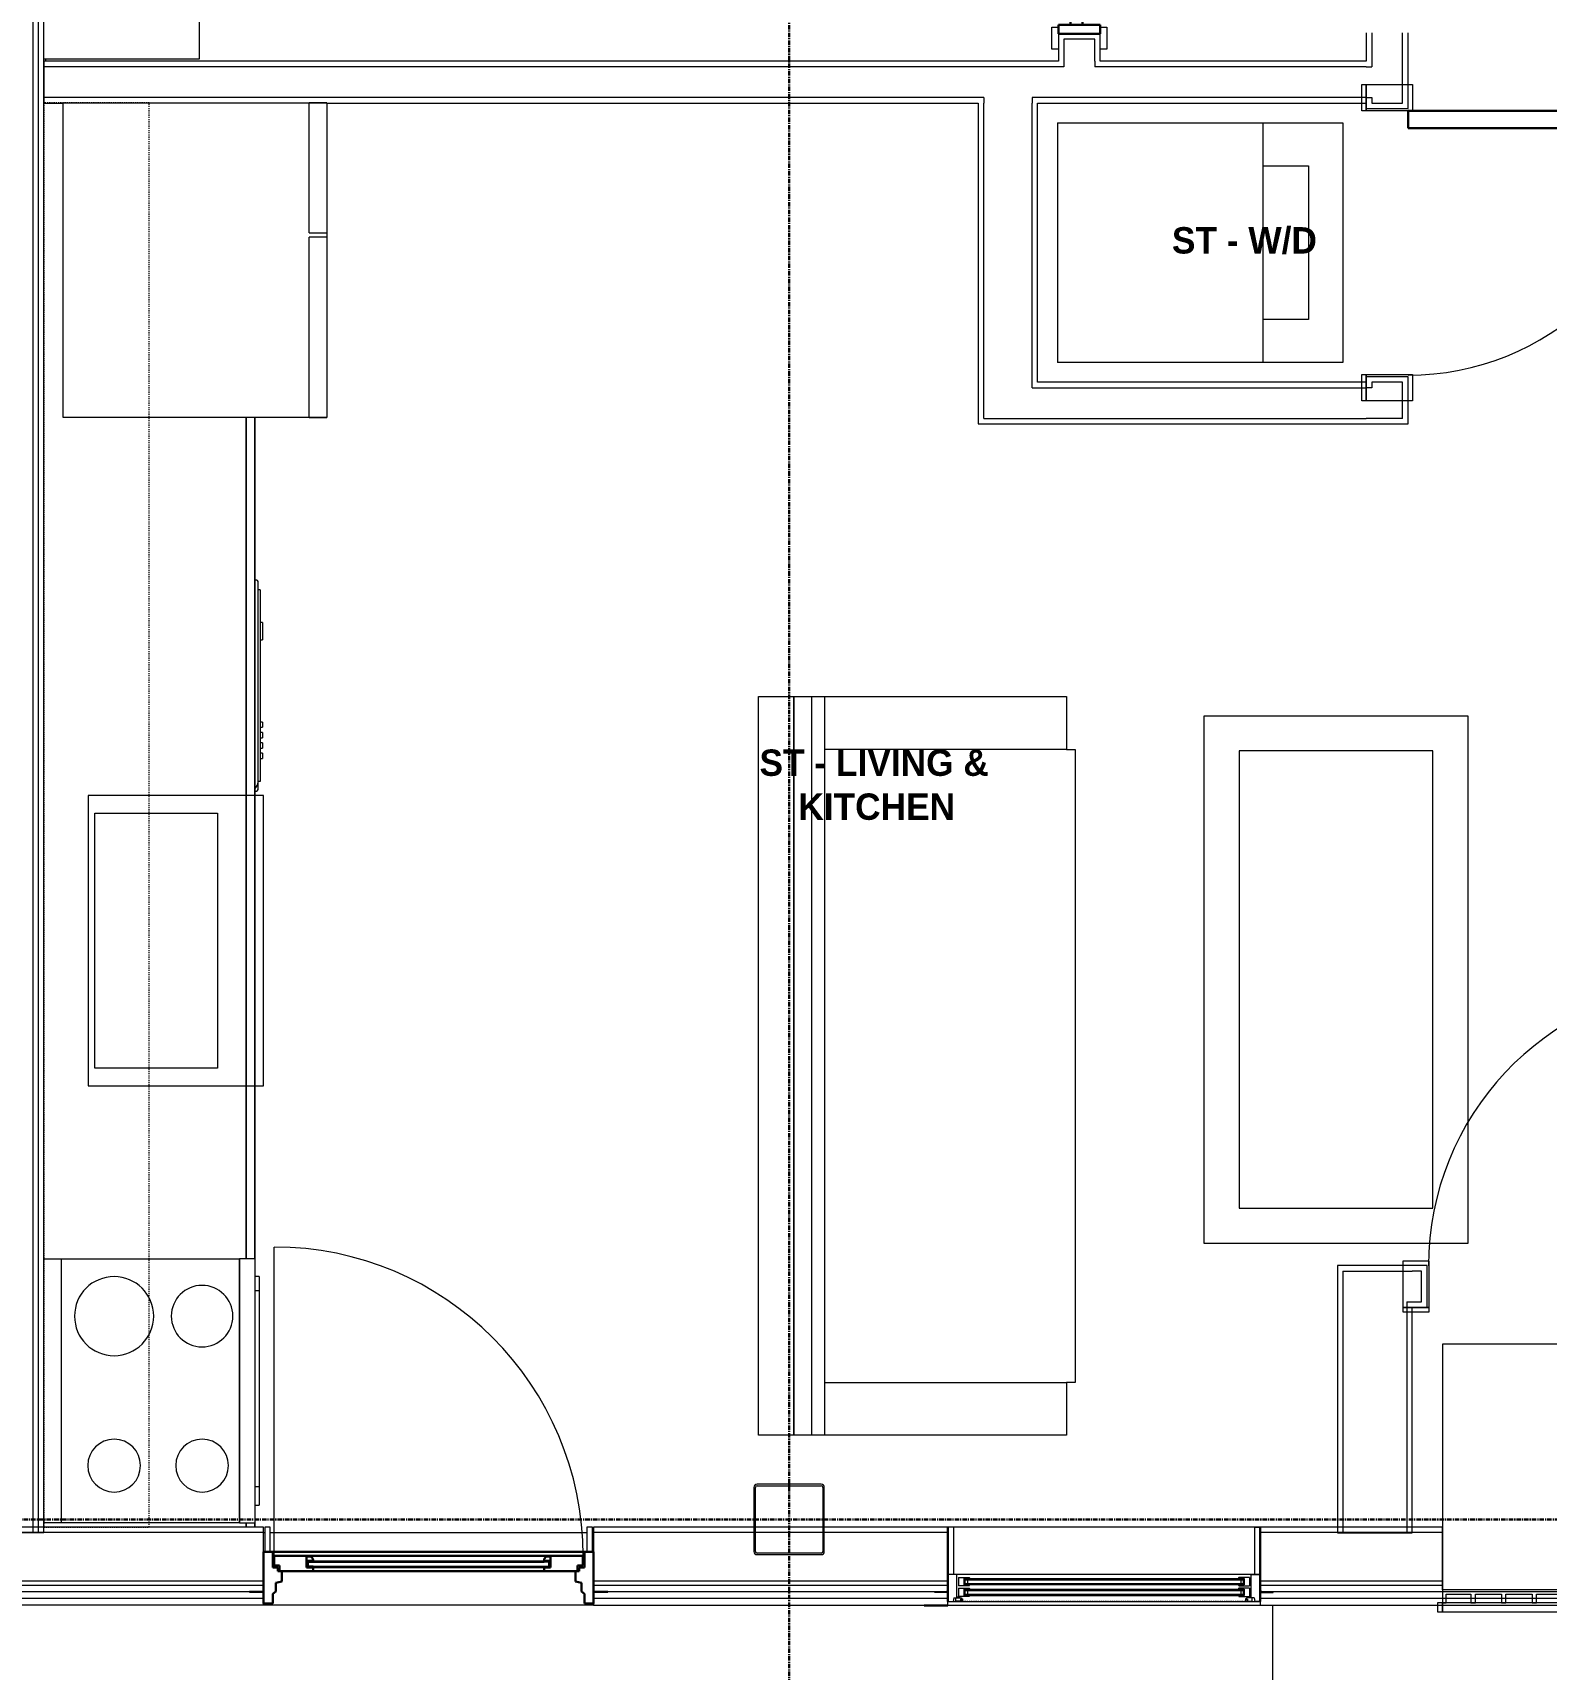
# Model space of a CAD drawing. Header units: inches. Extents: x -4093 to -1777, y 9773 to 12264.
# Drawn here: x -2913.3 to -2741.2, y 11268.8 to 11454.9 of the extents above; entities that cross this region are included whole.
import ezdxf

# ---------------------------------------------------------------- set-up
doc = ezdxf.new("R2010")
doc.units = ezdxf.units.IN
doc.header["$MEASUREMENT"] = 0
doc.linetypes.add('Dash', pattern=[0.25, 0.125, -0.125])
doc.linetypes.add('Grid Line 1_2_', pattern=[0.875, 0.5, -0.125, 0.125, -0.125])
for name, color, linetype, lineweight in [('0-1', 7, 'Continuous', 5), ('0-2', 7, 'Continuous', 9), ('A-AREA-IDEN', 2, 'Continuous', 9), ('A-DETL-GENF', 92, 'Continuous', 18), ('A-DETL-GENF-HDLN', 1, 'Dash', 9), ('A-DOOR-1', 7, 'Continuous', 9), ('A-DOOR-2', 10, 'Continuous', 30), ('A-DOOR-4', 31, 'Continuous', 9), ('A-DOOR-5', 31, 'Continuous', 30), ('A-DOOR-FRAM', 31, 'Continuous', 30), ('A-DOOR-FRAM-1', 10, 'Continuous', 30), ('A-DOOR-FRAM-2', 31, 'Continuous', 9), ('A-DOOR-GLAZ', 31, 'Continuous', 9), ('A-FLOR-1', 7, 'Continuous', 9), ('A-FLOR-2', 192, 'Continuous', 9), ('A-GENM', 5, 'Continuous', 9), ('A-GLAZ', 151, 'Continuous', 18), ('A-GLAZ-1', 151, 'Continuous', 9), ('A-GLAZ-2', 151, 'Continuous', 30), ('A-WALL', 113, 'Continuous', 18), ('A-WALL-1', 7, 'Continuous', 9), ('A-WALL-2', 250, 'Continuous', 18), ('A-WALL-3', 113, 'Continuous', 9), ('I-FURN', 30, 'Continuous', 9), ('I-FURN-1', 7, 'Continuous', 9), ('I-WALL-1', 7, 'Continuous', 9), ('P-SANR-FIXT-1', 7, 'Continuous', 9), ('Q-CASE-1', 7, 'Continuous', 9), ('Q-CASE-HDLN-1', 7, 'Dash', 9), ('Q-SPCQ-1', 7, 'Continuous', 9), ('S-COLS-1', 7, 'Continuous', 9), ('S-GRID-1', 1, 'Grid Line 1_2_', 30)]:
    doc.layers.add(name, color=color, linetype=linetype, lineweight=lineweight)
doc.styles.add('Century Gothic_B', font='GOTHICB.TTF', dxfattribs={"height": 3})

# ---------------------------------------------------------------- blocks, each defined once
blk = doc.blocks.new('Couch-Both_Arms-Generic - 1-1372852-BACKGROUND - 1ST FLOOR')
at = {"layer": 'I-FURN'}
for p, q in [((-42, 17.5), (-36, 17.5)), ((-42, -10), (-42, 17.5)), ((-36, 18.5), (36, 18.5)), ((-36, 17.5), (-36, 18.5)), ((-36, 17.5), (-36, -10)), ((36, 18.5), (36, 17.5)), ((36, 17.5), (42, 17.5)), ((36, -10), (36, 17.5)), ((42, 17.5), (42, -10)), ((-42, -10), (42, -10)), ((-42, -13.5), (-42, -10)), ((42, -10), (42, -13.5)), ((-42, -11.5), (42, -11.5)), ((-42, -13.5), (42, -13.5)), ((42, -13.5), (-42, -13.5))]:
    blk.add_line(p, q, dxfattribs=at)
at = {"layer": 'I-FURN-1'}
for p, q in [((-42, -17.5), (-42, -13.5)), ((42, -13.5), (42, -17.5)), ((42, -17.5), (-42, -17.5))]:
    blk.add_line(p, q, dxfattribs=at)
blk = doc.blocks.new('Table-Coffee - one-1372853-BACKGROUND - 1ST FLOOR')
at = {"layer": 'I-FURN-1'}
for p, q in [((-29.28, 11.25), (30.72, 11.25)), ((-29.28, -18.75), (-29.28, 11.25)), ((30.72, 11.25), (30.72, -18.75)), ((26.72, 7.25), (-25.28, 7.25)), ((-25.28, 7.25), (-25.28, -14.75)), ((26.72, -14.75), (26.72, 7.25)), ((-25.28, -14.75), (26.72, -14.75)), ((30.72, -18.75), (-29.28, -18.75))]:
    blk.add_line(p, q, dxfattribs=at)
blk = doc.blocks.new('SLIDING - FLUSH - SLIDING - FLUSH - 5-0 x 6-8-3203586-BACKGROUND - 1ST FLOOR')
at = {"layer": 'A-DOOR-1'}
for p, q in [((-32.75, 3.25), (-30.25, 3.25)), ((-32.75, 2.5), (-32.75, 3.25)), ((-30.25, 2.5), (-32.75, 2.5)), ((-30.25, 3.25), (-30.25, 2.5)), ((30.25, 3.25), (32.75, 3.25)), ((30.25, 2.5), (30.25, 3.25)), ((32.75, 2.5), (30.25, 2.5)), ((32.75, 3.25), (32.75, 2.5)), ((-32.75, -2.25), (-30.25, -2.25)), ((-32.75, -3), (-32.75, -2.25)), ((-30.25, -3), (-32.75, -3)), ((-30.25, -2.25), (-30.25, -3)), ((30.25, -2.25), (32.75, -2.25)), ((30.25, -3), (30.25, -2.25)), ((32.75, -3), (30.25, -3)), ((32.75, -2.25), (32.75, -3))]:
    blk.add_line(p, q, dxfattribs=at)
at = {"layer": 'A-DOOR-2'}
for p, q in [((-1, -0.88), (-1, 0.5)), ((-1, 0.5), (30, 0.5)), ((30, 0.5), (30, -0.88)), ((-30, -2.25), (-30, -0.88)), ((-30, -0.88), (1, -0.88)), ((30, -0.88), (-1, -0.88)), ((1, -0.88), (1, -2.25)), ((1, -2.25), (-30, -2.25))]:
    blk.add_line(p, q, dxfattribs=at)
at = {"layer": 'A-DOOR-FRAM-1'}
for p, q in [((-31, -2.25), (-31, 2.5)), ((-31, 2.5), (-30, 2.5)), ((-30, 2.5), (-30, -2.25)), ((30, 2.5), (31, 2.5)), ((30, -2.25), (30, 2.5)), ((31, 2.5), (31, -2.25)), ((-30, -2.25), (-31, -2.25)), ((31, -2.25), (30, -2.25))]:
    blk.add_line(p, q, dxfattribs=at)
blk = doc.blocks.new('SWING - SINGLE - FLUSH - SWING - FLUSH - 2-6 x 6-8 - PASSAGE-4346079-BACKGROUND - 1ST FLOOR')
at = {"layer": 'A-DOOR-1'}
for p, q in [((-18, 2.375), (-18, 2.875)), ((-18, 2.875), (-15, 2.875)), ((-18, 2.375), (-15, 2.375)), ((-18, -2.875), (-18, 2.375)), ((-15, 2.375), (-18, 2.375)), ((-15, 2.875), (-15, 2.375)), ((-15, 2.375), (-15, -2.875)), ((15, 2.375), (15, 2.875)), ((15, 2.875), (18, 2.875)), ((15, 2.375), (18, 2.375)), ((15, -2.875), (15, 2.375)), ((18, 2.375), (15, 2.375)), ((18, 2.875), (18, 2.375)), ((18, 2.375), (18, -2.875)), ((-15, -2.875), (-18, -2.875)), ((18, -2.875), (15, -2.875))]:
    blk.add_line(p, q, dxfattribs=at)
blk.add_arc((15, -2.375), 30.067, 180, 266.18593, dxfattribs=at)
at = {"layer": 'A-DOOR-2'}
for p, q in [((13, -2.375), (13, -32.375)), ((15, -2.375), (13, -2.375)), ((15, -2.375), (15, -32.375)), ((15, -32.375), (13, -32.375))]:
    blk.add_line(p, q, dxfattribs=at)
blk = doc.blocks.new('Stacked Washer and Dryer - 26_x25_ - Private-1352637-BACKGROUND - 1ST FLOOR')
at = {"layer": 'P-SANR-FIXT-1'}
for p, q in [((0, 13.625), (32.4375, 13.625)), ((0, 13.625), (0, -13.625)), ((23.34375, 13.625), (23.34375, -13.625)), ((32.4375, 13.625), (32.4375, -13.625)), ((23.34375, 8.75), (28.53125, 8.75)), ((28.53125, 8.75), (28.53125, -8.75)), ((28.53125, -8.75), (23.34375, -8.75)), ((32.4375, -13.625), (0, -13.625))]:
    blk.add_line(p, q, dxfattribs=at)
blk = doc.blocks.new('Table-Night Stand - 18_ x 18_ x 24_-V70-BACKGROUND - 1ST FLOOR')
at = {"layer": 'I-FURN-1'}
for p, q in [((0.15, 0), (18.15, 0)), ((18.15, 0), (18.15, -17.69))]:
    blk.add_line(p, q, dxfattribs=at)
blk = doc.blocks.new('OD_CW_Base Cabinet - OD_CW_Base Cabinet-3857750-BACKGROUND - 1ST FLOOR')
at = {"layer": 'Q-CASE-1'}
for p, q in [((0.74, 0), (1.24, 0)), ((31.24, 0), (126.94, 0))]:
    blk.add_line(p, q, dxfattribs=at)
blk = doc.blocks.new('OD_CW_Upper Cabinet - OD_CW_Upper Cabinet-4366988-BACKGROUND - 1ST FLOOR')
at = {"layer": 'Q-CASE-HDLN-1'}
for p, q in [((162.69, 24), (0.74, 24)), ((0.74, 24), (0.74, 12)), ((162.69, 12), (162.69, 24)), ((0.74, 12), (162.69, 12))]:
    blk.add_line(p, q, dxfattribs=at)
blk = doc.blocks.new('SWING - SINGLE - FLUSH - SWING - 32_ x 80_ - WITH ACOUSTICAL SEAL-4346071-BACKGROUND - 1ST FLOOR')
at = {"layer": 'A-DOOR-1'}
for p, q in [((-16, 2.87), (-19, 2.87)), ((-19, 2.87), (-19, -2.38)), ((-16, -2.38), (-16, 2.87)), ((19, 2.87), (16, 2.87)), ((16, 2.87), (16, -2.38)), ((19, -2.38), (19, 2.87)), ((-19, -2.38), (-16, -2.38)), ((-16, -2.38), (-19, -2.38)), ((-19, -2.38), (-19, -2.88)), ((-19, -2.88), (-16, -2.88)), ((-16, -2.88), (-16, -2.38)), ((16, -2.38), (19, -2.38)), ((19, -2.38), (16, -2.38)), ((16, -2.38), (16, -2.88)), ((16, -2.88), (19, -2.88)), ((19, -2.88), (19, -2.38))]:
    blk.add_line(p, q, dxfattribs=at)
blk.add_arc((16, 2.37), 32.07, 93.5759, 180, dxfattribs=at)
at = {"layer": 'A-DOOR-2'}
for p, q in [((14, 2.37), (14, 34.38)), ((16, 34.38), (14, 34.38)), ((16, 2.37), (16, 34.38)), ((16, 2.37), (14, 2.37))]:
    blk.add_line(p, q, dxfattribs=at)
blk = doc.blocks.new('Stainless Steel Farmhous Kitchen Sink - Stainless Steel Farmhous Kitchen Sink-4315883-BACKGROUND - 1ST FLOOR')
at = {"layer": 'P-SANR-FIXT-1'}
for p, q in [((-33, 22.2), (-33, 2.25)), ((0, 22.2), (-33, 22.2)), ((0, 2.25), (0, 22.2)), ((-31, 3), (-31, 16.96)), ((-31, 16.96), (-2, 16.96)), ((-2, 16.96), (-2, 3)), ((-33, 2.25), (0, 2.25)), ((-2, 3), (-31, 3))]:
    blk.add_line(p, q, dxfattribs=at)
blk = doc.blocks.new('Refrigerator_-_Side-by-Side_6047 - 36_ X 30_-1372843-BACKGROUND - 1ST FLOOR')
at = {"layer": 'Q-SPCQ-1'}
for p, q in [((-17.88, 15.58), (17.87, 15.58)), ((-17.88, -14.42), (-17.88, 15.58)), ((-17.88, 15.58), (-3.13, 15.58)), ((-17.88, 15.58), (-17.88, 13.58)), ((-3.13, 13.58), (-3.13, 15.58)), ((-2.63, 15.58), (17.87, 15.58)), ((-2.63, 15.58), (-2.63, 13.58)), ((17.87, 15.58), (17.87, -14.42)), ((17.87, 13.58), (17.87, 15.58)), ((-3.13, 13.58), (-17.88, 13.58)), ((17.87, 13.58), (-2.63, 13.58)), ((17.87, -14.42), (-17.88, -14.42))]:
    blk.add_line(p, q, dxfattribs=at)
blk = doc.blocks.new('CTR - 1st Phase - Unit Layouts_rvt-1-BACKGROUND - 1ST FLOOR')
at = {"layer": 'A-FLOR-1'}
for p, q in [((-2911.89, 11451.86), (-2911.89, 11451.61)), ((-2887.07, 11284.29), (-2886.95, 11284.29)), ((-2886.32, 11284.29), (-2850.32, 11284.29)), ((-2849.7, 11284.29), (-2849.57, 11284.29))]:
    blk.add_line(p, q, dxfattribs=at)
at = {"layer": 'A-WALL-1'}
for p, q in [((-2796.7, 11454.74), (-2796.7, 11451.61)), ((-2791.95, 11454.74), (-2796.7, 11454.74)), ((-2791.95, 11451.61), (-2791.95, 11454.74)), ((-2761.7, 11454.86), (-2761.7, 11451.61)), ((-2756.95, 11446.24), (-2756.95, 11454.86)), ((-2799.07, 11451.61), (-2912.07, 11451.61)), ((-2912.07, 11451.61), (-2912.07, 11446.86)), ((-2796.7, 11451.61), (-2799.07, 11451.61)), ((-2761.7, 11451.61), (-2791.95, 11451.61)), ((-2912.07, 11446.86), (-2909.89, 11446.86)), ((-2879.89, 11446.86), (-2805.82, 11446.86)), ((-2805.82, 11446.86), (-2805.82, 11415.12)), ((-2799.07, 11415.12), (-2799.07, 11446.86)), ((-2799.07, 11446.86), (-2761.7, 11446.86)), ((-2761.7, 11446.86), (-2761.7, 11446.24)), ((-2761.7, 11446.24), (-2756.95, 11446.24)), ((-2805.82, 11415.12), (-2805.82, 11410.99)), ((-2761.7, 11415.12), (-2799.07, 11415.12)), ((-2756.95, 11415.74), (-2761.7, 11415.74)), ((-2761.7, 11415.74), (-2761.7, 11415.12)), ((-2756.95, 11410.37), (-2756.95, 11415.74)), ((-2805.82, 11410.99), (-2805.82, 11410.37)), ((-2805.82, 11410.37), (-2761.7, 11410.37)), ((-2761.7, 11410.37), (-2757.57, 11410.37)), ((-2757.57, 11410.37), (-2756.95, 11410.37)), ((-2754.79, 11314.66), (-2756.47, 11314.66)), ((-2754.79, 11309.91), (-2754.79, 11314.66)), ((-2756.47, 11309.91), (-2754.79, 11309.91))]:
    blk.add_line(p, q, dxfattribs=at)
at = {"layer": 'A-WALL-2'}
for p, q in [((-2796.07, 11454.11), (-2796.07, 11451.61)), ((-2794.32, 11454.11), (-2796.07, 11454.11)), ((-2792.57, 11454.11), (-2794.32, 11454.11)), ((-2792.57, 11451.61), (-2792.57, 11454.11)), ((-2761.07, 11454.86), (-2761.07, 11450.99)), ((-2757.57, 11446.86), (-2757.57, 11454.86)), ((-2796.07, 11451.61), (-2796.07, 11450.99)), ((-2792.57, 11451.61), (-2792.57, 11450.99)), ((-2799.7, 11450.99), (-2912.07, 11450.99)), ((-2799.07, 11450.99), (-2799.7, 11450.99)), ((-2796.07, 11450.99), (-2799.07, 11450.99)), ((-2761.7, 11450.99), (-2792.57, 11450.99)), ((-2761.7, 11450.99), (-2761.07, 11450.99)), ((-2805.2, 11447.49), (-2912.07, 11447.49)), ((-2805.2, 11447.49), (-2805.2, 11446.86)), ((-2799.7, 11447.49), (-2799.7, 11446.86)), ((-2799.07, 11447.49), (-2799.7, 11447.49)), ((-2761.7, 11447.49), (-2799.07, 11447.49)), ((-2761.7, 11447.49), (-2761.07, 11447.49)), ((-2761.07, 11447.49), (-2761.07, 11446.86)), ((-2805.2, 11415.12), (-2805.2, 11446.86)), ((-2799.7, 11415.12), (-2799.7, 11446.86)), ((-2761.07, 11446.86), (-2759.32, 11446.86)), ((-2759.32, 11446.86), (-2757.57, 11446.86)), ((-2805.2, 11414.49), (-2805.2, 11415.12)), ((-2805.2, 11410.99), (-2805.2, 11414.49)), ((-2799.7, 11414.49), (-2799.7, 11415.12)), ((-2799.7, 11414.49), (-2761.7, 11414.49)), ((-2761.07, 11414.49), (-2761.7, 11414.49)), ((-2761.07, 11415.11), (-2761.07, 11414.49)), ((-2759.32, 11415.11), (-2761.07, 11415.11)), ((-2757.57, 11415.11), (-2759.32, 11415.11)), ((-2757.57, 11410.99), (-2757.57, 11415.11)), ((-2805.2, 11410.99), (-2761.7, 11410.99)), ((-2761.07, 11410.99), (-2761.7, 11410.99)), ((-2757.57, 11410.99), (-2761.07, 11410.99)), ((-2764.35, 11314.03), (-2764.35, 11284.28)), ((-2764.35, 11314.03), (-2757.1, 11314.03)), ((-2757.1, 11314.03), (-2756.47, 11314.03)), ((-2755.41, 11314.03), (-2756.47, 11314.03)), ((-2755.41, 11312.28), (-2755.41, 11314.03)), ((-2755.41, 11310.53), (-2755.41, 11312.28)), ((-2757.1, 11310.53), (-2757.1, 11284.28)), ((-2757.1, 11310.53), (-2756.47, 11310.53)), ((-2756.47, 11310.53), (-2755.41, 11310.53))]:
    blk.add_line(p, q, dxfattribs=at)
at = {"layer": 'I-WALL-1'}
for p, q in [((-2764.35, 11314.66), (-2764.97, 11314.66)), ((-2764.97, 11314.66), (-2764.97, 11284.28)), ((-2756.47, 11314.66), (-2764.35, 11314.66)), ((-2756.47, 11284.28), (-2756.47, 11309.91)), ((-2764.97, 11284.28), (-2756.47, 11284.28))]:
    blk.add_line(p, q, dxfattribs=at)
at = {"layer": 'Q-CASE-1'}
for p, q in [((-2889.07, 11411.11), (-2889.07, 11315.41)), ((-2889.07, 11315.41), (-2889.07, 11411.11)), ((-2888.07, 11411.11), (-2888.07, 11315.41)), ((-2889.07, 11285.41), (-2889.07, 11284.91)), ((-2889.07, 11284.91), (-2889.07, 11285.41)), ((-2888.07, 11285.41), (-2888.07, 11284.91))]:
    blk.add_line(p, q, dxfattribs=at)
at = {"layer": 'Q-SPCQ-1'}
for p, q in [((-2887.9, 11392.61), (-2888.07, 11392.61)), ((-2887.7, 11369.69), (-2887.7, 11392.42)), ((-2887.45, 11391.52), (-2887.7, 11391.52)), ((-2887.45, 11391.52), (-2887.45, 11369.71)), ((-2887.2, 11387.79), (-2887.45, 11387.79)), ((-2887.2, 11387.79), (-2887.2, 11386.81)), ((-2887.2, 11386.81), (-2887.2, 11385.82)), ((-2887.45, 11385.82), (-2887.2, 11385.82)), ((-2887.2, 11376.46), (-2887.45, 11376.46)), ((-2887.45, 11375.87), (-2887.2, 11375.87)), ((-2887.2, 11375.28), (-2887.45, 11375.28)), ((-2887.2, 11376.46), (-2887.2, 11375.87)), ((-2887.2, 11375.28), (-2887.2, 11374.69)), ((-2887.45, 11374.69), (-2887.2, 11374.69)), ((-2887.2, 11374.1), (-2887.45, 11374.1)), ((-2887.45, 11373.51), (-2887.2, 11373.51)), ((-2887.2, 11374.1), (-2887.2, 11373.51)), ((-2887.2, 11372.92), (-2887.45, 11372.92)), ((-2887.45, 11372.33), (-2887.2, 11372.33)), ((-2887.2, 11372.92), (-2887.2, 11372.33)), ((-2887.45, 11369.71), (-2887.7, 11369.71)), ((-2887.7, 11368.81), (-2887.7, 11369.69)), ((-2888.07, 11368.61), (-2887.9, 11368.61)), ((-2912.07, 11315.41), (-2910.07, 11315.41)), ((-2910.07, 11315.41), (-2889.82, 11315.41)), ((-2910.07, 11285.41), (-2910.07, 11315.41)), ((-2889.82, 11285.41), (-2889.82, 11315.41)), ((-2888.07, 11315.41), (-2889.82, 11315.41)), ((-2889.82, 11315.41), (-2889.82, 11285.41)), ((-2888.07, 11315.41), (-2888.07, 11285.41)), ((-2887.57, 11313.41), (-2888.07, 11313.41)), ((-2887.57, 11311.8), (-2888.07, 11311.8)), ((-2887.57, 11313.41), (-2887.57, 11311.8)), ((-2887.57, 11311.8), (-2887.57, 11289.54)), ((-2888.07, 11289.54), (-2887.57, 11289.54)), ((-2887.57, 11289.54), (-2887.57, 11287.41)), ((-2888.07, 11287.41), (-2887.57, 11287.41)), ((-2910.07, 11285.41), (-2912.07, 11285.41)), ((-2889.82, 11285.41), (-2910.07, 11285.41)), ((-2889.82, 11285.41), (-2888.07, 11285.41))]:
    blk.add_line(p, q, dxfattribs=at)
for centre, radius, start, end in [((-2887.9, 11392.42), 0.197, 0, 90), ((-2887.9, 11392.42), 0.197, 15, 75), ((-2888.77, 11369.69), 1.07, 310.8739, 0), ((-2887.9, 11368.81), 0.197, 270, 0), ((-2904.07, 11308.91), 4.5, 90, 270), ((-2904.07, 11308.91), 4.5, 270, 90), ((-2894.07, 11308.91), 3.5, 90, 270), ((-2894.07, 11308.91), 3.5, 270, 90), ((-2904.07, 11291.91), 3, 90, 270), ((-2904.07, 11291.91), 3, 270, 90), ((-2894.07, 11291.91), 3, 90, 270), ((-2894.07, 11291.91), 3, 270, 90)]:
    blk.add_arc(centre, radius, start, end, dxfattribs=at)
at = {"layer": '0-2'}
for name, p, rotation in [('SLIDING - FLUSH - SLIDING - FLUSH - 5-0 x 6-8-3203586-BACKGROUND - 1ST FLOOR', (-2794.45, 11485.74), 269.9999999999529), ('Table-Night Stand - 18_ x 18_ x 24_-V70-BACKGROUND - 1ST FLOOR', (-2894.39, 11470.01), 269.9999999999702), ('SWING - SINGLE - FLUSH - SWING - FLUSH - 2-6 x 6-8 - PASSAGE-4346079-BACKGROUND - 1ST FLOOR', (-2759.32, 11430.99), 90.00000000002414), ('OD_CW_Upper Cabinet - OD_CW_Upper Cabinet-4366988-BACKGROUND - 1ST FLOOR', (-2888.07, 11284.18), 90.0000000000145), ('Refrigerator_-_Side-by-Side_6047 - 36_ X 30_-1372843-BACKGROUND - 1ST FLOOR', (-2895.46, 11428.99), 270.0000000000062), ('OD_CW_Base Cabinet - OD_CW_Base Cabinet-3857750-BACKGROUND - 1ST FLOOR', (-2888.07, 11284.18), 89.99999999999439), ('Couch-Both_Arms-Generic - 1-1372852-BACKGROUND - 1ST FLOOR', (-2813.29, 11337.36), 270.0000000000023), ('Table-Coffee - one-1372853-BACKGROUND - 1ST FLOOR', (-2768.9, 11346.47), 89.9999999999892), ('Stainless Steel Farmhous Kitchen Sink - Stainless Steel Farmhous Kitchen Sink-4315883-BACKGROUND - 1ST FLOOR', (-2909.27, 11335.11), 270.000000000007)]:
    blk.add_blockref(name, p, dxfattribs=dict(at, rotation=rotation))
for name, p in [('Stacked Washer and Dryer - 26_x25_ - Private-1352637-BACKGROUND - 1ST FLOOR', (-2796.82, 11430.99)), ('SWING - SINGLE - FLUSH - SWING - 32_ x 80_ - WITH ACOUSTICAL SEAL-4346071-BACKGROUND - 1ST FLOOR', (-2738.54, 11312.28))]:
    blk.add_blockref(name, p, dxfattribs=at)
blk = doc.blocks.new('CTR - 1st Phase - Common Walls_rvt-1-BACKGROUND - 1ST FLOOR')
at = {"layer": 'A-WALL-2'}
for p, q in [((-2913.32, 11641.24), (-2913.32, 11284.29)), ((-2912.7, 11641.24), (-2912.7, 11284.29))]:
    blk.add_line(p, q, dxfattribs=at)
at = {"layer": 'I-WALL-1'}
for p, q in [((-2912.07, 11284.29), (-2912.07, 11640.61)), ((-2921.2, 11284.29), (-2912.07, 11284.29))]:
    blk.add_line(p, q, dxfattribs=at)
blk = doc.blocks.new('HSS-Hollow Structural Section-Column - HSS8X8X3_16-2487811-BACKGROUND - 1ST FLOOR')
at = {"layer": 'S-COLS-1'}
for p, q in [((3.652, 4), (-3.652, 4)), ((-3.652, 3.826), (3.652, 3.826)), ((-4, 3.652), (-4, -3.652)), ((-3.826, -3.652), (-3.826, 3.652)), ((3.826, 3.652), (3.826, -3.652)), ((4, -3.652), (4, 3.652)), ((3.652, -3.826), (-3.652, -3.826)), ((-3.652, -4), (3.652, -4))]:
    blk.add_line(p, q, dxfattribs=at)
for centre, radius, start, end in [((-3.652, 3.652), 0.348, 90, 180), ((-3.652, 3.652), 0.174, 90, 180), ((3.652, 3.652), 0.348, 360, 90), ((3.652, 3.652), 0.174, 0, 90), ((-3.652, -3.652), 0.348, 180, 270), ((-3.652, -3.652), 0.174, 180, 270), ((3.652, -3.652), 0.348, 270, 360), ((3.652, -3.652), 0.174, 270, 360)]:
    blk.add_arc(centre, radius, start, end, dxfattribs=at)
blk = doc.blocks.new('CTR - 1st Phase - Structure_rvt-1-BACKGROUND - 1ST FLOOR')
at = {"layer": 'S-GRID-1'}
for p, q in [((-2827.32, 9772.61), (-2827.32, 12247.5)), ((-1777.25, 11285.79), (-4076.95, 11285.79))]:
    blk.add_line(p, q, dxfattribs=at)
at = {"layer": '0-2'}
blk.add_blockref('HSS-Hollow Structural Section-Column - HSS8X8X3_16-2487811-BACKGROUND - 1ST FLOOR', (-2827.32, 11285.79), dxfattribs=at)
blk = doc.blocks.new('Bayer Built Door - VISTAGRANDE FLUSH _LH_ - 37-1_2__ x 81-3_4__ - 1ST FLOOR-V94-BACKGROUND - 1ST FLOOR')
at = {"layer": 'A-DOOR-4'}
blk.add_line((17.56, -1.16), (17.56, -36.28), dxfattribs=at)
blk.add_arc((17.56, -1.16), 35.13, 180, 270, dxfattribs=at)
at = {"layer": 'A-DOOR-5'}
for p, q in [((-16.95, 0.56), (-16.95, -0.08)), ((-16.95, 0.56), (-13.13, 0.56)), ((-13.87, 0.16), (-13.13, 0.16)), ((-13.87, -1.16), (-13.87, 0.16)), ((-13.13, 0.25), (-13.16, 0.56)), ((13.12, 0.56), (-13.13, 0.56)), ((-13.13, 0.16), (-13.13, 0.25)), ((13.12, 0.25), (13.16, 0.56)), ((13.12, 0.16), (13.12, 0.25)), ((13.87, 0.16), (13.12, 0.16)), ((16.95, 0.56), (13.12, 0.56)), ((13.87, -1.16), (13.87, 0.16)), ((16.95, 0.56), (16.95, -0.08)), ((-16.95, -0.08), (-17.56, -0.09)), ((-17.56, -0.09), (-17.56, -1.16)), ((-17.56, -1.16), (-13.13, -1.16)), ((-13.13, -0.59), (-13.87, -0.59)), ((-13.87, -1.09), (-13.36, -1.09)), ((-13.87, -1.16), (-13.87, -1.09)), ((-13.36, -1.09), (-13.16, -0.84)), ((-13.16, -0.84), (-13.13, -0.66)), ((13.12, -1.16), (-13.13, -1.16)), ((-13.13, -0.66), (-13.13, -0.59)), ((13.12, -0.59), (13.87, -0.59)), ((13.12, -0.66), (13.12, -0.59)), ((13.16, -0.84), (13.12, -0.66)), ((17.56, -1.16), (13.12, -1.16)), ((13.36, -1.09), (13.16, -0.84)), ((13.87, -1.09), (13.36, -1.09)), ((13.87, -1.16), (13.87, -1.09)), ((16.95, -0.08), (17.56, -0.09)), ((17.56, -0.09), (17.56, -1.16))]:
    blk.add_line(p, q, dxfattribs=at)
at = {"layer": 'A-DOOR-FRAM'}
for p, q in [((-18.75, 4.25), (-18.75, -1.63)), ((-18.75, 4.25), (-17.72, 4.25)), ((-17.72, 3.13), (-17.72, 4.25)), ((17.72, 3.13), (17.72, 4.25)), ((18.75, 4.25), (17.72, 4.25)), ((18.75, 4.25), (18.75, -1.63)), ((-20.38, 2.94), (-18.75, 2.94)), ((-17.38, 2.89), (-17.72, 3.13)), ((-17.38, 1.89), (-17.38, 2.89)), ((-16.69, 1.73), (-17.38, 1.89)), ((16.69, 1.73), (17.38, 1.89)), ((17.38, 2.89), (17.72, 3.13)), ((17.38, 1.89), (17.38, 2.89)), ((20.37, 2.94), (18.75, 2.94)), ((-17.72, 0.16), (-17.14, 0.16)), ((-17.72, -1.63), (-17.72, 0.16)), ((-17.14, 0.16), (-17.14, 0.59)), ((-17.14, 0.59), (-16.69, 0.59)), ((-16.69, 0.59), (-16.69, 1.73)), ((16.69, 0.59), (16.69, 1.73)), ((17.14, 0.59), (16.69, 0.59)), ((17.14, 0.16), (17.14, 0.59)), ((17.72, 0.16), (17.14, 0.16)), ((17.72, -1.63), (17.72, 0.16)), ((-18.75, -1.63), (-18.63, -1.63)), ((-18.37, -1.63), (-18.75, -1.63)), ((-18.75, -1.63), (-17.72, -1.63)), ((-18, -1.63), (18, -1.63)), ((18.75, -1.63), (17.72, -1.63)), ((18.62, -1.63), (18.75, -1.63))]:
    blk.add_line(p, q, dxfattribs=at)
at = {"layer": 'A-DOOR-FRAM-2'}
for p, q in [((-18, -1.63), (-18.63, -1.63)), ((-18.63, -1.63), (-18.63, -4.44)), ((-18, -4.44), (-18, -1.63)), ((18.62, -1.63), (18, -1.63)), ((18, -1.63), (18, -4.44)), ((18.62, -4.44), (18.62, -1.63)), ((-18.63, -4.44), (-18, -4.44)), ((18, -4.44), (18.62, -4.44))]:
    blk.add_line(p, q, dxfattribs=at)
at = {"layer": 'A-DOOR-GLAZ'}
for p, q in [((13.12, 0.16), (-13.13, 0.16)), ((-13.13, 0), (-13.87, 0)), ((-13.87, -0.44), (-13.13, -0.44)), ((-13.66, 0), (-13.66, -0.44)), ((13.12, 0), (-13.13, 0)), ((13.12, -0.44), (-13.13, -0.44)), ((13.12, -0.59), (-13.13, -0.59)), ((13.12, 0), (13.87, 0)), ((13.87, -0.44), (13.12, -0.44)), ((13.66, 0), (13.66, -0.44))]:
    blk.add_line(p, q, dxfattribs=at)
blk = doc.blocks.new('V-Series_EWC4_SPVU_RFA_2015 - 1ST FLOOR-2484708-BACKGROUND - 1ST FLOOR')
at = {"layer": 'A-GENM'}
for p, q in [((-3126.69, 12090.69), (-3127.25, 12090.69)), ((-3127.25, 12090.69), (-3127.25, 12089.69)), ((-3127.25, 12089.69), (-3126.69, 12089.69)), ((-3098.81, 12090.69), (-3126.69, 12090.69)), ((-3126.69, 12090.69), (-3126.69, 12089.69)), ((-3126.69, 12089.69), (-3126.69, 12090.69)), ((-3126.69, 12089.69), (-3098.81, 12089.69)), ((-3126.69, 12089.69), (-3126.69, 12060.25)), ((-3126.25, 12089.69), (-3126.69, 12089.69)), ((-3126.25, 12088.69), (-3126.25, 12089.69)), ((-3122.95, 12089.69), (-3123.45, 12089.69)), ((-3123.45, 12089.69), (-3123.45, 12088.69)), ((-3122.95, 12088.69), (-3122.95, 12089.69)), ((-3119.47, 12089.69), (-3119.97, 12089.69)), ((-3119.97, 12089.69), (-3119.97, 12088.69)), ((-3119.47, 12088.69), (-3119.47, 12089.69)), ((-3115.98, 12089.69), (-3116.48, 12089.69)), ((-3116.48, 12089.69), (-3116.48, 12088.69)), ((-3115.98, 12088.69), (-3115.98, 12089.69)), ((-3112.5, 12089.69), (-3113, 12089.69)), ((-3113, 12089.69), (-3113, 12088.69)), ((-3112.5, 12088.69), (-3112.5, 12089.69)), ((-3109.01, 12089.69), (-3109.51, 12089.69)), ((-3109.51, 12089.69), (-3109.51, 12088.69)), ((-3109.01, 12088.69), (-3109.01, 12089.69)), ((-3105.53, 12089.69), (-3106.03, 12089.69)), ((-3106.03, 12089.69), (-3106.03, 12088.69)), ((-3105.53, 12088.69), (-3105.53, 12089.69)), ((-3102.05, 12089.69), (-3102.55, 12089.69)), ((-3102.55, 12089.69), (-3102.55, 12088.69)), ((-3102.05, 12088.69), (-3102.05, 12089.69)), ((-3098.81, 12089.69), (-3099.25, 12089.69)), ((-3099.25, 12089.69), (-3099.25, 12088.69)), ((-3098.81, 12089.69), (-3098.81, 12090.69)), ((-3098.25, 12090.69), (-3098.81, 12090.69)), ((-3098.81, 12090.69), (-3098.81, 12089.69)), ((-3098.81, 12089.69), (-3098.25, 12089.69)), ((-3098.81, 12060.25), (-3098.81, 12089.69)), ((-3098.25, 12089.69), (-3098.25, 12090.69)), ((-3123.45, 12088.69), (-3126.25, 12088.69)), ((-3119.97, 12088.69), (-3122.95, 12088.69)), ((-3116.48, 12088.69), (-3119.47, 12088.69)), ((-3113, 12088.69), (-3115.98, 12088.69)), ((-3109.51, 12088.69), (-3112.5, 12088.69)), ((-3106.03, 12088.69), (-3109.01, 12088.69)), ((-3102.55, 12088.69), (-3105.53, 12088.69)), ((-3099.25, 12088.69), (-3102.05, 12088.69)), ((-3126.69, 12060.25), (-3098.81, 12060.25))]:
    blk.add_line(p, q, dxfattribs=at)
blk = doc.blocks.new('Window-Double_Hung-Marvin-Essential - 1-WIDE _TEMP LOWER_ ESDH3066-3454291-BACKGROUND - 1ST FLOOR')
at = {"layer": 'A-DETL-GENF'}
for p, q in [((-17.75, 4.03), (-17.16, 4.03)), ((-17.75, 4.03), (-17.75, 0.94)), ((-17.08, 3.62), (-17.16, 4.03)), ((-16.85, 4), (-16.85, 3.62)), ((-16.3, 4), (-16.85, 4)), ((-16.3, 3.76), (-16.3, 4)), ((-16.18, 3.76), (-16.3, 3.76)), ((-16.18, 3.97), (-16.1, 3.97)), ((-16.18, 3.97), (-16.18, 3.76)), ((-16.1, 3.72), (-16.1, 3.97)), ((16.18, 3.97), (16.1, 3.97)), ((16.1, 3.72), (16.1, 3.97)), ((16.18, 3.97), (16.18, 3.76)), ((16.18, 3.76), (16.3, 3.76)), ((16.3, 3.76), (16.3, 4)), ((16.3, 4), (16.85, 4)), ((16.85, 4), (16.85, 3.62)), ((17.08, 3.62), (17.16, 4.03)), ((17.75, 4.03), (17.16, 4.03)), ((17.75, 4.03), (17.75, 0.94)), ((-19.25, 2.98), (-19.25, 2.94)), ((-17.75, 2.98), (-19.25, 2.98)), ((-19.25, 2.94), (-17.9, 2.94)), ((-17.9, 2.94), (-17.9, 2.83)), ((-17.9, 2.83), (-17.75, 2.83)), ((-17.08, 3.62), (-16.19, 3.62)), ((-16.38, 3.52), (-16.72, 3.52)), ((-16.72, 3.52), (-16.72, 0.94)), ((-15.34, 3.44), (-16.56, 3.44)), ((-16.56, 2.5), (-16.56, 3.44)), ((-16.56, 2.5), (-15.34, 2.5)), ((-15.34, 2.22), (-16.56, 2.22)), ((-16.56, 1.28), (-16.56, 2.22)), ((-16.38, 3.62), (-16.38, 3.52)), ((-16.19, 3.72), (-16.1, 3.72)), ((-16.19, 3.62), (-16.19, 3.72)), ((-15.94, 2.62), (-15.94, 3.34)), ((-15.94, 3.34), (-15.28, 3.34)), ((-15.28, 2.62), (-15.94, 2.62)), ((-15.94, 1.4), (-15.94, 2.12)), ((-15.94, 2.12), (-15.28, 2.12)), ((15.84, 3.32), (-15.84, 3.32)), ((-15.84, 2.63), (-15.84, 3.32)), ((15.84, 3.2), (-15.84, 3.2)), ((15.84, 2.76), (-15.84, 2.76)), ((15.84, 2.63), (-15.84, 2.63)), ((15.84, 2.1), (-15.84, 2.1)), ((-15.84, 1.41), (-15.84, 2.1)), ((15.84, 1.98), (-15.84, 1.98)), ((-15.54, 2.76), (-15.54, 3.2)), ((-15.54, 1.54), (-15.54, 1.98)), ((-15.34, 3.44), (-15.28, 3.38)), ((-15.34, 2.5), (-15.28, 2.56)), ((-15.34, 2.22), (-15.28, 2.16)), ((-15.28, 3.34), (-15.28, 3.38)), ((-15.28, 2.56), (-15.28, 2.62)), ((-15.28, 2.12), (-15.28, 2.16)), ((15.34, 3.44), (15.28, 3.38)), ((15.28, 3.34), (15.28, 3.38)), ((15.94, 3.34), (15.28, 3.34)), ((15.28, 2.56), (15.28, 2.62)), ((15.28, 2.62), (15.94, 2.62)), ((15.34, 2.5), (15.28, 2.56)), ((15.34, 2.22), (15.28, 2.16)), ((15.28, 2.12), (15.28, 2.16)), ((15.94, 2.12), (15.28, 2.12)), ((15.34, 3.44), (16.56, 3.44)), ((16.56, 2.5), (15.34, 2.5)), ((15.34, 2.22), (16.56, 2.22)), ((15.54, 2.76), (15.54, 3.2)), ((15.54, 1.54), (15.54, 1.98)), ((15.84, 2.63), (15.84, 3.32)), ((15.84, 1.41), (15.84, 2.1)), ((15.94, 2.62), (15.94, 3.34)), ((15.94, 1.4), (15.94, 2.12)), ((16.19, 3.72), (16.1, 3.72)), ((16.19, 3.62), (16.19, 3.72)), ((17.08, 3.62), (16.19, 3.62)), ((16.38, 3.62), (16.38, 3.52)), ((16.38, 3.52), (16.72, 3.52)), ((16.56, 2.5), (16.56, 3.44)), ((16.56, 1.28), (16.56, 2.22)), ((16.72, 3.52), (16.72, 0.94)), ((17.75, 2.98), (19.25, 2.98)), ((17.9, 2.83), (17.75, 2.83)), ((17.9, 2.94), (17.9, 2.83)), ((19.25, 2.94), (17.9, 2.94)), ((19.25, 2.98), (19.25, 2.94)), ((-16.72, 0.94), (-17.75, 0.94)), ((-16.56, 1.28), (-15.34, 1.28)), ((-15.28, 1.4), (-15.94, 1.4)), ((15.84, 1.54), (-15.84, 1.54)), ((15.84, 1.41), (-15.84, 1.41)), ((-15.34, 1.28), (-15.28, 1.34)), ((-15.28, 1.34), (-15.28, 1.4)), ((15.28, 1.34), (15.28, 1.4)), ((15.28, 1.4), (15.94, 1.4)), ((15.34, 1.28), (15.28, 1.34)), ((16.56, 1.28), (15.34, 1.28)), ((16.72, 0.94), (17.75, 0.94))]:
    blk.add_line(p, q, dxfattribs=at)
at = {"layer": 'A-DETL-GENF-HDLN'}
blk.add_line((16.1, 3.97), (-16.5, 3.97), dxfattribs=at)
at = {"layer": 'A-GLAZ'}
for p, q in [((-17.13, 0.91), (-17.13, -4.44)), ((17.12, -4.44), (17.12, 0.91)), ((-17.13, -4.44), (-17.75, -4.44)), ((17.12, -4.44), (17.75, -4.44))]:
    blk.add_line(p, q, dxfattribs=at)
at = {"layer": 'A-GLAZ-1'}
for p, q in [((17.75, 4.03), (-17.75, 4.03)), ((20.46, 4.5), (17.75, 4.5)), ((17.75, 4.5), (17.75, 4.44)), ((17.75, 4.44), (20.46, 4.44)), ((20.46, 4.44), (20.46, 4.5)), ((-17.75, 0.94), (17.75, 0.94)), ((-17.75, -4.44), (17.75, -4.44))]:
    blk.add_line(p, q, dxfattribs=at)
at = {"layer": 'A-GLAZ-2'}
for p, q in [((-17.75, 4.03), (-17.75, 0.94)), ((17.75, 0.94), (17.75, 4.03)), ((-17.75, 0.91), (-17.75, -4.44)), ((17.75, -4.44), (17.75, 0.91))]:
    blk.add_line(p, q, dxfattribs=at)

msp = doc.modelspace()

# ---------------------------------------------------------------- linework, layer by layer
at = {"layer": 'A-FLOR-2'}
for p, q in [((-2849.57, 11276.04), (-2887.07, 11276.04)), ((-2772.32, 11039.29), (-2772.32, 11276.04))]:
    msp.add_line(p, q, dxfattribs=at)
at = {"layer": 'A-WALL'}
for p, q in [((-2887.07, 11284.29), (-2945.12, 11284.29)), ((-2831.32, 11284.29), (-2849.57, 11284.29)), ((-2823.5, 11284.29), (-2831.15, 11284.29)), ((-2809.27, 11284.29), (-2823.32, 11284.29)), ((-2753.04, 11284.29), (-2773.77, 11284.29)), ((-2887.07, 11278.79), (-2945.12, 11278.79)), ((-2887.07, 11278.29), (-2945.12, 11278.29)), ((-2809.27, 11278.79), (-2849.57, 11278.79)), ((-2809.27, 11278.29), (-2849.57, 11278.29)), ((-2753.04, 11278.79), (-2773.77, 11278.79)), ((-2753.04, 11278.29), (-2773.77, 11278.29)), ((-2887.07, 11277.54), (-2945.12, 11277.54)), ((-2887.07, 11276.79), (-2945.12, 11276.79)), ((-2809.27, 11277.54), (-2849.57, 11277.54)), ((-2809.27, 11276.79), (-2849.57, 11276.79)), ((-2617.62, 11277.54), (-2773.77, 11277.54)), ((-2617.62, 11276.79), (-2773.77, 11276.79))]:
    msp.add_line(p, q, dxfattribs=at)
at = {"layer": 'A-WALL-3'}
for p, q in [((-2887.07, 11284.91), (-2945.12, 11284.91)), ((-2887.07, 11276.04), (-2887.07, 11284.91)), ((-2831.32, 11284.91), (-2849.57, 11284.91)), ((-2849.57, 11284.91), (-2849.57, 11276.04)), ((-2823.5, 11284.91), (-2831.15, 11284.91)), ((-2809.27, 11284.91), (-2823.32, 11284.91)), ((-2753.04, 11284.91), (-2773.77, 11284.91)), ((-2753.04, 11277.79), (-2753.04, 11284.91)), ((-2809.27, 11279.54), (-2809.27, 11279.57)), ((-2773.77, 11279.57), (-2773.77, 11279.54)), ((-2809.27, 11276.04), (-2809.27, 11276.45)), ((-2773.77, 11276.45), (-2773.77, 11276.04)), ((-2725.16, 11277.79), (-2753.04, 11277.79)), ((-2887.07, 11276.04), (-3400.17, 11276.04)), ((-2849.57, 11276.04), (-2811.98, 11276.04)), ((-2809.27, 11276.04), (-2582.12, 11276.04))]:
    msp.add_line(p, q, dxfattribs=at)

# ---------------------------------------------------------------- block references
at = {"layer": '0-1'}
for name in ['CTR - 1st Phase - Structure_rvt-1-BACKGROUND - 1ST FLOOR', 'CTR - 1st Phase - Common Walls_rvt-1-BACKGROUND - 1ST FLOOR', 'CTR - 1st Phase - Unit Layouts_rvt-1-BACKGROUND - 1ST FLOOR']:
    msp.add_blockref(name, (0, 0), dxfattribs=at)
at = {"layer": 'A-DOOR-4', "rotation": 180}
msp.add_blockref('Bayer Built Door - VISTAGRANDE FLUSH _LH_ - 37-1_2__ x 81-3_4__ - 1ST FLOOR-V94-BACKGROUND - 1ST FLOOR', (-2868.32, 11280.48), dxfattribs=at)
at = {"layer": 'A-GENM', "rotation": 180}
msp.add_blockref('V-Series_EWC4_SPVU_RFA_2015 - 1ST FLOOR-2484708-BACKGROUND - 1ST FLOOR', (-5851.85, 23365.98), dxfattribs=at)
at = {"layer": 'A-GLAZ-1', "rotation": 180}
msp.add_blockref('Window-Double_Hung-Marvin-Essential - 1-WIDE _TEMP LOWER_ ESDH3066-3454291-BACKGROUND - 1ST FLOOR', (-2791.52, 11280.48), dxfattribs=at)

# ---------------------------------------------------------------- texts
at = {"layer": 'A-AREA-IDEN', "char_height": 3, "attachment_point": 1, "style": 'Century Gothic_B'}
for s, insert, width in [('ST - W/D', (-2783.8, 11432.75), 20.402), ('ST - LIVING &', (-2830.69, 11373.35), 31.613), ('KITCHEN', (-2826.28, 11368.35), 20.907)]:
    msp.add_mtext(s, dxfattribs=dict(at, insert=insert, width=width))

doc.saveas('drawing.dxf')
